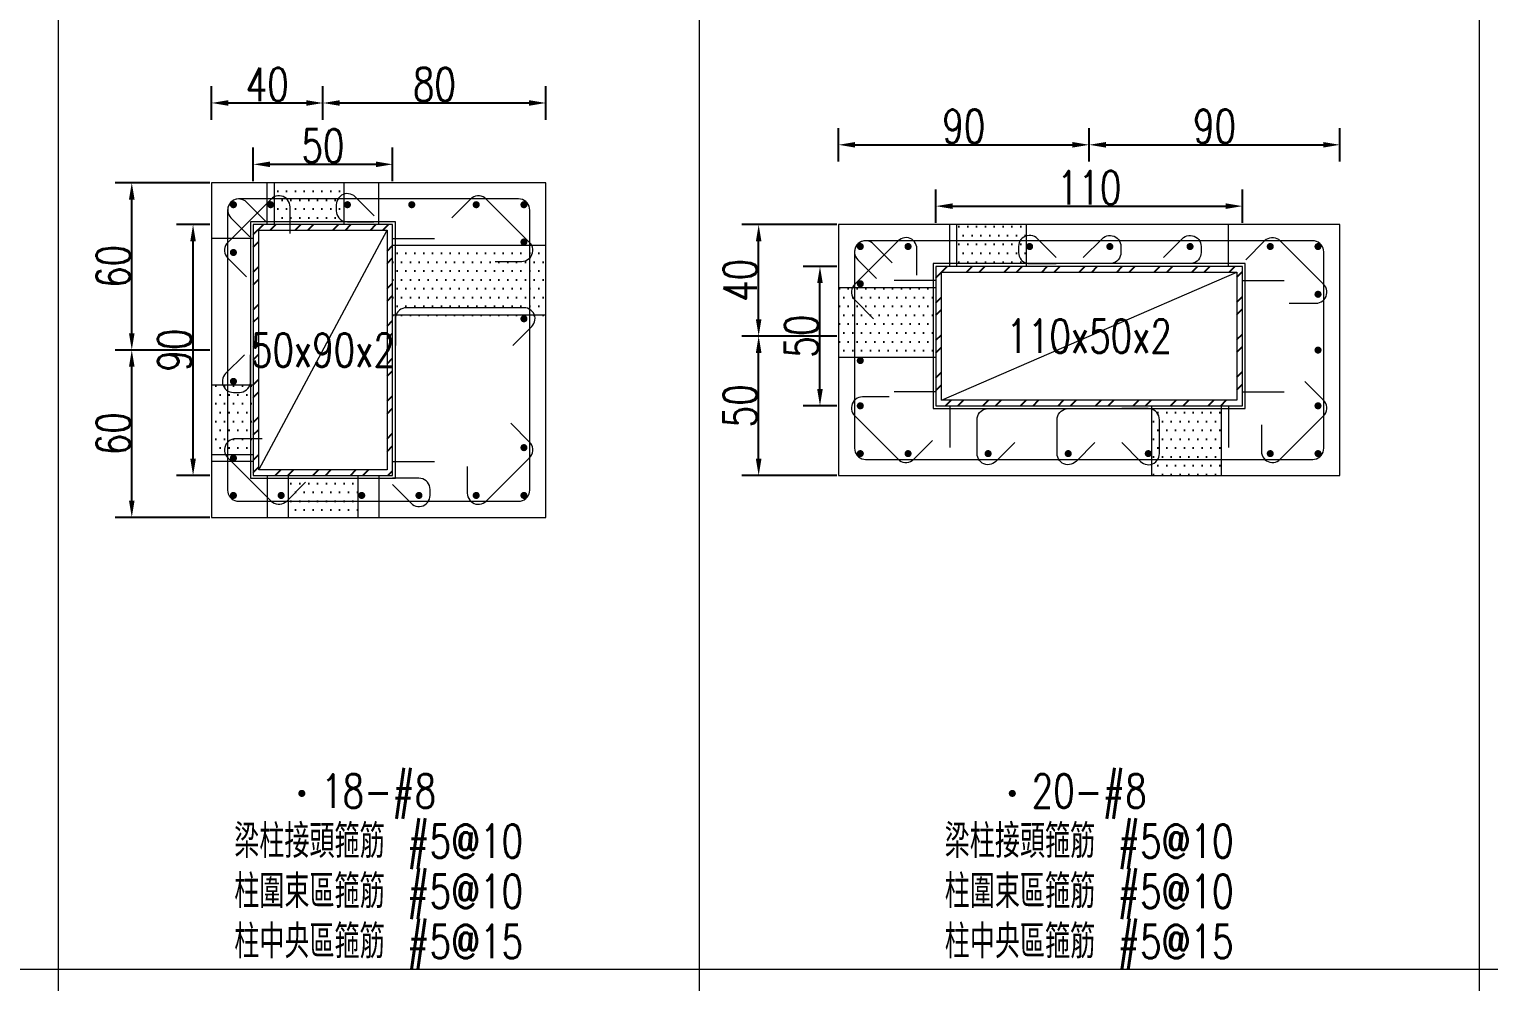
# Model space of a CAD drawing. Header units: millimetres. Extents: x 0 to 3905, y 0 to 8880.
# Drawn here: x 1440 to 1963, y 2437 to 2779 of the extents above; entities that cross this region are included whole.
import ezdxf
from ezdxf.enums import TextEntityAlignment as Align

# ---------------------------------------------------------------- set-up
doc = ezdxf.new("R2010")
doc.units = ezdxf.units.MM
doc.layers.get('DEFPOINTS').update_dxf_attribs({"color": 3})
for name, color, linetype in [('Hatch線', 6, 'Continuous'), ('TC-鋼粱', 132, 'Continuous'), ('主筋斷面', 2, 'Continuous'), ('文字-主筋根數', 7, 'Continuous'), ('文字-剪力筋 中央區', 7, 'Continuous'), ('文字-剪力筋-BC', 7, 'Continuous'), ('文字-剪力筋-圍束區', 7, 'Continuous'), ('文字-輔助字', 7, 'Continuous'), ('柱斷面線', 4, 'Continuous'), ('標註字', 4, 'Continuous'), ('箍筋線', 1, 'Continuous'), ('網格線', 7, 'Continuous'), ('鋼柱', 11, 'Continuous')]:
    doc.layers.add(name, color=color, linetype=linetype)
doc.styles.add('note', font='txt.shx', dxfattribs={"width": 0.75, "height": 12})
doc.styles.add('txt', font='txt.shx', dxfattribs={"height": 0.2, "bigfont": 'chineset.shx'})
doc.dimstyles.new('RCAD_DIM', dxfattribs={"dimtxt": 12, "dimasz": 6, "dimexe": 6, "dimexo": 0.625, "dimtad": 1, "dimdec": 0, "dimdsep": 46, "dimtxsty": 'note', "dimcen": 2.5, "dimclrd": 256, "dimclre": 256, "dimclrt": 256, "dimadec": 0, "dimazin": 0, "dimtfac": 1, "dimtmove": 0, "dimatfit": 3, "dimfxl": 0, "dimtolj": 1, "dimarcsym": 0})

# ---------------------------------------------------------------- blocks, each defined once
blk = doc.blocks.new('*D846')
at = {"layer": 'DEFPOINTS', "color": 0}
for p in [(1570, 2730.62), (1520, 2724), (1570, 2724)]:
    blk.add_point(p, dxfattribs=at)
at = {"layer": '標註字', "lineweight": -2}
for p, q in [((1520, 2724.62), (1520, 2736.62)), ((1570, 2724.62), (1570, 2736.62)), ((1526, 2730.62), (1564, 2730.62))]:
    blk.add_line(p, q, dxfattribs=at)
at = {"layer": '標註字'}
for points in [[(1526, 2731.62), (1526, 2729.62), (1520, 2730.62)], [(1564, 2729.62), (1564, 2731.62), (1570, 2730.62)]]:
    blk.add_solid(points, dxfattribs=at)
at = {"layer": '標註字', "insert": (1545, 2737.25), "char_height": 12, "attachment_point": 5, "style": 'note'}
blk.add_mtext('\\A1;50', dxfattribs=at)
blk = doc.blocks.new('*D847')
at = {"layer": 'DEFPOINTS', "color": 0}
for p in [(1498.38, 2709), (1505, 2709), (1505, 2619)]:
    blk.add_point(p, dxfattribs=at)
at = {"layer": '標註字', "lineweight": -2}
for p, q in [((1504.38, 2709), (1492.38, 2709)), ((1498.38, 2625), (1498.38, 2703)), ((1504.38, 2619), (1492.38, 2619))]:
    blk.add_line(p, q, dxfattribs=at)
at = {"layer": '標註字'}
for points in [[(1499.38, 2703), (1497.38, 2703), (1498.38, 2709)], [(1497.38, 2625), (1499.38, 2625), (1498.38, 2619)]]:
    blk.add_solid(points, dxfattribs=at)
at = {"layer": '標註字', "insert": (1491.75, 2664), "char_height": 12, "attachment_point": 5, "rotation": 90, "style": 'note'}
blk.add_mtext('\\A1;90', dxfattribs=at)
blk = doc.blocks.new('*D848')
at = {"layer": 'DEFPOINTS', "color": 0}
for p in [(1545, 2752.62), (1505, 2746), (1545, 2746)]:
    blk.add_point(p, dxfattribs=at)
at = {"layer": '標註字', "lineweight": -2}
for p, q in [((1505, 2746.62), (1505, 2758.62)), ((1545, 2746.62), (1545, 2758.62)), ((1511, 2752.62), (1539, 2752.62))]:
    blk.add_line(p, q, dxfattribs=at)
at = {"layer": '標註字'}
for points in [[(1511, 2753.62), (1511, 2751.62), (1505, 2752.62)], [(1539, 2751.62), (1539, 2753.62), (1545, 2752.62)]]:
    blk.add_solid(points, dxfattribs=at)
at = {"layer": '標註字', "insert": (1525, 2759.25), "char_height": 12, "attachment_point": 5, "style": 'note'}
blk.add_mtext('\\A1;40', dxfattribs=at)
blk = doc.blocks.new('*D849')
at = {"layer": 'DEFPOINTS', "color": 0}
for p in [(1625, 2752.62), (1545, 2746), (1625, 2746)]:
    blk.add_point(p, dxfattribs=at)
at = {"layer": '標註字', "lineweight": -2}
for p, q in [((1545, 2746.62), (1545, 2758.62)), ((1625, 2746.62), (1625, 2758.62)), ((1551, 2752.62), (1619, 2752.62))]:
    blk.add_line(p, q, dxfattribs=at)
at = {"layer": '標註字'}
for points in [[(1551, 2753.62), (1551, 2751.62), (1545, 2752.62)], [(1619, 2751.62), (1619, 2753.62), (1625, 2752.62)]]:
    blk.add_solid(points, dxfattribs=at)
at = {"layer": '標註字', "insert": (1585, 2759.25), "char_height": 12, "attachment_point": 5, "style": 'note'}
blk.add_mtext('\\A1;80', dxfattribs=at)
blk = doc.blocks.new('*D850')
at = {"layer": 'DEFPOINTS', "color": 0}
for p in [(1476.38, 2664), (1505, 2664), (1505, 2604)]:
    blk.add_point(p, dxfattribs=at)
at = {"layer": '標註字', "lineweight": -2}
for p, q in [((1504.38, 2664), (1470.38, 2664)), ((1476.38, 2610), (1476.38, 2658)), ((1504.38, 2604), (1470.38, 2604))]:
    blk.add_line(p, q, dxfattribs=at)
at = {"layer": '標註字'}
for points in [[(1477.38, 2658), (1475.38, 2658), (1476.38, 2664)], [(1475.38, 2610), (1477.38, 2610), (1476.38, 2604)]]:
    blk.add_solid(points, dxfattribs=at)
at = {"layer": '標註字', "insert": (1469.75, 2634), "char_height": 12, "attachment_point": 5, "rotation": 90, "style": 'note'}
blk.add_mtext('\\A1;60', dxfattribs=at)
blk = doc.blocks.new('*D851')
at = {"layer": 'DEFPOINTS', "color": 0}
for p in [(1476.38, 2724), (1505, 2724), (1505, 2664)]:
    blk.add_point(p, dxfattribs=at)
at = {"layer": '標註字', "lineweight": -2}
for p, q in [((1504.38, 2724), (1470.38, 2724)), ((1476.38, 2670), (1476.38, 2718)), ((1504.38, 2664), (1470.38, 2664))]:
    blk.add_line(p, q, dxfattribs=at)
at = {"layer": '標註字'}
for points in [[(1477.38, 2718), (1475.38, 2718), (1476.38, 2724)], [(1475.38, 2670), (1477.38, 2670), (1476.38, 2664)]]:
    blk.add_solid(points, dxfattribs=at)
at = {"layer": '標註字', "insert": (1469.75, 2694), "char_height": 12, "attachment_point": 5, "rotation": 90, "style": 'note'}
blk.add_mtext('\\A1;60', dxfattribs=at)
blk = doc.blocks.new('Circle_Filled')
at = {"const_width": 0.5}
blk.add_lwpolyline([(-0.25, 0, 1), (0.25, 0, 1)], format="xyb", close=True, dxfattribs=at)
blk = doc.blocks.new('*D978')
at = {"layer": 'DEFPOINTS', "color": 0}
for p in [(1875, 2715.62), (1765, 2709), (1875, 2709)]:
    blk.add_point(p, dxfattribs=at)
at = {"layer": '標註字', "lineweight": -2}
for p, q in [((1765, 2709.62), (1765, 2721.62)), ((1875, 2709.62), (1875, 2721.62)), ((1771, 2715.62), (1869, 2715.62))]:
    blk.add_line(p, q, dxfattribs=at)
at = {"layer": '標註字'}
for points in [[(1771, 2716.62), (1771, 2714.62), (1765, 2715.62)], [(1869, 2714.62), (1869, 2716.62), (1875, 2715.62)]]:
    blk.add_solid(points, dxfattribs=at)
at = {"layer": '標註字', "insert": (1820, 2722.25), "char_height": 12, "attachment_point": 5, "style": 'note'}
blk.add_mtext('\\A1;110', dxfattribs=at)
blk = doc.blocks.new('*D979')
at = {"layer": 'DEFPOINTS', "color": 0}
for p in [(1723.38, 2694), (1730, 2694), (1730, 2644)]:
    blk.add_point(p, dxfattribs=at)
at = {"layer": '標註字', "lineweight": -2}
for p, q in [((1729.38, 2694), (1717.38, 2694)), ((1723.38, 2650), (1723.38, 2688)), ((1729.38, 2644), (1717.38, 2644))]:
    blk.add_line(p, q, dxfattribs=at)
at = {"layer": '標註字'}
for points in [[(1724.38, 2688), (1722.38, 2688), (1723.38, 2694)], [(1722.38, 2650), (1724.38, 2650), (1723.38, 2644)]]:
    blk.add_solid(points, dxfattribs=at)
at = {"layer": '標註字', "insert": (1716.75, 2669), "char_height": 12, "attachment_point": 5, "rotation": 90, "style": 'note'}
blk.add_mtext('\\A1;50', dxfattribs=at)
blk = doc.blocks.new('*D980')
at = {"layer": 'DEFPOINTS', "color": 0}
for p in [(1820, 2737.62), (1730, 2731), (1820, 2731)]:
    blk.add_point(p, dxfattribs=at)
at = {"layer": '標註字', "lineweight": -2}
for p, q in [((1730, 2731.62), (1730, 2743.62)), ((1820, 2731.62), (1820, 2743.62)), ((1736, 2737.62), (1814, 2737.62))]:
    blk.add_line(p, q, dxfattribs=at)
at = {"layer": '標註字'}
for points in [[(1736, 2738.62), (1736, 2736.62), (1730, 2737.62)], [(1814, 2736.62), (1814, 2738.62), (1820, 2737.62)]]:
    blk.add_solid(points, dxfattribs=at)
at = {"layer": '標註字', "insert": (1775, 2744.25), "char_height": 12, "attachment_point": 5, "style": 'note'}
blk.add_mtext('\\A1;90', dxfattribs=at)
blk = doc.blocks.new('*D981')
at = {"layer": 'DEFPOINTS', "color": 0}
for p in [(1910, 2737.62), (1820, 2731), (1910, 2731)]:
    blk.add_point(p, dxfattribs=at)
at = {"layer": '標註字', "lineweight": -2}
for p, q in [((1820, 2731.62), (1820, 2743.62)), ((1910, 2731.62), (1910, 2743.62)), ((1826, 2737.62), (1904, 2737.62))]:
    blk.add_line(p, q, dxfattribs=at)
at = {"layer": '標註字'}
for points in [[(1826, 2738.62), (1826, 2736.62), (1820, 2737.62)], [(1904, 2736.62), (1904, 2738.62), (1910, 2737.62)]]:
    blk.add_solid(points, dxfattribs=at)
at = {"layer": '標註字', "insert": (1865, 2744.25), "char_height": 12, "attachment_point": 5, "style": 'note'}
blk.add_mtext('\\A1;90', dxfattribs=at)
blk = doc.blocks.new('*D982')
at = {"layer": 'DEFPOINTS', "color": 0}
for p in [(1701.38, 2669), (1730, 2669), (1730, 2619)]:
    blk.add_point(p, dxfattribs=at)
at = {"layer": '標註字', "lineweight": -2}
for p, q in [((1729.38, 2669), (1695.38, 2669)), ((1701.38, 2625), (1701.38, 2663)), ((1729.38, 2619), (1695.38, 2619))]:
    blk.add_line(p, q, dxfattribs=at)
at = {"layer": '標註字'}
for points in [[(1702.38, 2663), (1700.38, 2663), (1701.38, 2669)], [(1700.38, 2625), (1702.38, 2625), (1701.38, 2619)]]:
    blk.add_solid(points, dxfattribs=at)
at = {"layer": '標註字', "insert": (1694.75, 2644), "char_height": 12, "attachment_point": 5, "rotation": 90, "style": 'note'}
blk.add_mtext('\\A1;50', dxfattribs=at)
blk = doc.blocks.new('*D983')
at = {"layer": 'DEFPOINTS', "color": 0}
for p in [(1701.38, 2709), (1730, 2709), (1730, 2669)]:
    blk.add_point(p, dxfattribs=at)
at = {"layer": '標註字', "lineweight": -2}
for p, q in [((1729.38, 2709), (1695.38, 2709)), ((1701.38, 2675), (1701.38, 2703)), ((1729.38, 2669), (1695.38, 2669))]:
    blk.add_line(p, q, dxfattribs=at)
at = {"layer": '標註字'}
for points in [[(1702.38, 2703), (1700.38, 2703), (1701.38, 2709)], [(1700.38, 2675), (1702.38, 2675), (1701.38, 2669)]]:
    blk.add_solid(points, dxfattribs=at)
at = {"layer": '標註字', "insert": (1694.75, 2689), "char_height": 12, "attachment_point": 5, "rotation": 90, "style": 'note'}
blk.add_mtext('\\A1;40', dxfattribs=at)

msp = doc.modelspace()

# ---------------------------------------------------------------- hatches: boundary and pattern name
at = {"layer": 'Hatch線'}
h = msp.add_hatch(dxfattribs=at)
h.set_pattern_fill('ANSI32', color=256, style=0)
h.paths.add_polyline_path([(1520, 2619), (1570, 2619), (1570, 2709), (1520, 2709)], flags=17)
h.paths.add_polyline_path([(1522, 2621), (1522, 2707), (1568, 2707), (1568, 2621)])
h = msp.add_hatch(dxfattribs=at)
h.set_pattern_fill('ANSI32', color=256, style=0)
h.paths.add_polyline_path([(1765, 2644), (1875, 2644), (1875, 2694), (1765, 2694)], flags=17)
h.paths.add_polyline_path([(1767, 2646), (1767, 2692), (1873, 2692), (1873, 2646)])
at = {"layer": 'TC-鋼粱'}
h = msp.add_hatch(dxfattribs=at)
h.set_pattern_fill('DOTS', color=256, scale=2, style=0)
h.paths.add_polyline_path([(1552.5, 2724), (1527.5, 2724), (1527.5, 2709), (1552.5, 2709)], flags=17)
h = msp.add_hatch(dxfattribs=at)
h.set_pattern_fill('DOTS', color=256, scale=2, style=0)
h.paths.add_polyline_path([(1797.36, 2709), (1772.36, 2709), (1772.36, 2694), (1797.36, 2694)], flags=17)
h = msp.add_hatch(dxfattribs=at)
h.set_pattern_fill('DOTS', color=256, scale=2, style=0)
h.paths.add_polyline_path([(1625, 2676.49), (1625, 2701.49), (1570, 2701.49), (1570, 2676.49)], flags=17)
h = msp.add_hatch(dxfattribs=at)
h.set_pattern_fill('DOTS', color=256, scale=2, style=0)
h.paths.add_polyline_path([(1730, 2686.5), (1730, 2661.5), (1765, 2661.5), (1765, 2686.5)], flags=17)
h = msp.add_hatch(dxfattribs=at)
h.set_pattern_fill('DOTS', color=256, scale=2, style=0)
h.paths.add_polyline_path([(1505, 2651.5), (1505, 2626.5), (1520, 2626.5), (1520, 2651.5)], flags=17)
h = msp.add_hatch(dxfattribs=at)
h.set_pattern_fill('DOTS', color=256, scale=2, style=0)
h.paths.add_polyline_path([(1842.5, 2619), (1867.5, 2619), (1867.5, 2644), (1842.5, 2644)], flags=17)
h = msp.add_hatch(dxfattribs=at)
h.set_pattern_fill('DOTS', color=256, scale=2, style=0)
h.paths.add_polyline_path([(1532.64, 2604), (1557.64, 2604), (1557.64, 2619), (1532.64, 2619)], flags=17)

# ---------------------------------------------------------------- linework, layer by layer
at = {"layer": 'DEFPOINTS', "lineweight": 5}
for points in [[(1525, 2709), (1525, 2724)], [(1565, 2709), (1565, 2724)], [(1520, 2618), (1571, 2618), (1571, 2710), (1519, 2710), (1519, 2618), (1520, 2618)], [(1770, 2694), (1770, 2709)], [(1870, 2694), (1870, 2709)], [(1520, 2704), (1505, 2704)], [(1522, 2621), (1568, 2707)], [(1570, 2704), (1585, 2704)], [(1765, 2643), (1876, 2643), (1876, 2695), (1764, 2695), (1764, 2643), (1765, 2643)], [(1765, 2689), (1750, 2689)], [(1767, 2646), (1873, 2692)], [(1875, 2689), (1890, 2689)], [(1765, 2649), (1750, 2649)], [(1875, 2649), (1890, 2649)], [(1770, 2644), (1770, 2629)], [(1870, 2644), (1870, 2629)], [(1520, 2624), (1505, 2624)], [(1570, 2624), (1585, 2624)], [(1525, 2619), (1525, 2604)], [(1565, 2619), (1565, 2604)]]:
    msp.add_lwpolyline(points, dxfattribs=at)
at = {"layer": 'TC-鋼粱', "lineweight": 5}
for points in [[(1527.5, 2724), (1527.5, 2709)], [(1552.5, 2724), (1552.5, 2709)], [(1772.36, 2709), (1772.36, 2694)], [(1797.36, 2709), (1797.36, 2694)], [(1625, 2701.49), (1570, 2701.49)], [(1730, 2686.5), (1765, 2686.5)], [(1625, 2676.49), (1570, 2676.49)], [(1730, 2661.5), (1765, 2661.5)], [(1505, 2651.5), (1520, 2651.5)], [(1842.5, 2619), (1842.5, 2644)], [(1867.5, 2619), (1867.5, 2644)], [(1505, 2626.5), (1520, 2626.5)], [(1532.64, 2604), (1532.64, 2619)], [(1557.64, 2604), (1557.64, 2619)]]:
    msp.add_lwpolyline(points, dxfattribs=at)
at = {"layer": '柱斷面線', "lineweight": 5}
for points in [[(1505, 2604), (1625, 2604), (1625, 2724), (1505, 2724), (1505, 2604)], [(1730, 2619), (1910, 2619), (1910, 2709), (1730, 2709), (1730, 2619)]]:
    msp.add_lwpolyline(points, dxfattribs=at)
at = {"layer": '箍筋線', "lineweight": 5}
for points in [[(1533.19, 2705.81), (1533.19, 2715.35), (1533.13, 2716.02), (1532.96, 2716.66), (1532.69, 2717.27), (1532.32, 2717.83), (1531.86, 2718.32), (1531.33, 2718.72), (1530.73, 2719.02), (1530.1, 2719.23), (1529.43, 2719.32), (1528.77, 2719.3), (1528.11, 2719.17), (1527.49, 2718.93), (1526.91, 2718.59), (1526.4, 2718.16), (1510.84, 2702.6), (1510.39, 2702.07), (1510.05, 2701.47), (1509.81, 2700.82), (1509.69, 2700.13), (1509.69, 2699.44), (1509.81, 2698.76), (1510.05, 2698.11), (1510.39, 2697.51), (1510.84, 2696.98), (1517.58, 2690.23)], [(1563.33, 2712.2), (1556.58, 2718.95), (1556.07, 2719.38), (1555.49, 2719.72), (1554.87, 2719.96), (1554.21, 2720.09), (1553.55, 2720.11), (1552.89, 2720.02), (1552.25, 2719.81), (1551.66, 2719.51), (1551.12, 2719.1), (1550.66, 2718.62), (1550.29, 2718.06), (1550.02, 2717.45), (1549.85, 2716.81), (1549.79, 2716.14), (1549.79, 2713.97), (1549.86, 2713.28), (1550.03, 2712.62), (1550.33, 2711.99), (1550.72, 2711.42), (1551.21, 2710.93), (1551.78, 2710.53), (1552.41, 2710.24), (1553.08, 2710.06), (1553.77, 2710), (1563.31, 2710)], [(1606.81, 2695.81), (1616.35, 2695.81), (1617.02, 2695.87), (1617.66, 2696.04), (1618.27, 2696.31), (1618.83, 2696.68), (1619.32, 2697.14), (1619.72, 2697.67), (1620.02, 2698.27), (1620.23, 2698.9), (1620.32, 2699.57), (1620.3, 2700.23), (1620.17, 2700.89), (1619.93, 2701.51), (1619.59, 2702.09), (1619.16, 2702.6), (1603.6, 2718.16), (1603.07, 2718.61), (1602.47, 2718.95), (1601.82, 2719.19), (1601.13, 2719.31), (1600.44, 2719.31), (1599.76, 2719.19), (1599.11, 2718.95), (1598.51, 2718.61), (1597.98, 2718.16), (1591.23, 2711.42)], [(1524.33, 2710.29), (1517.58, 2717.04), (1517.07, 2717.47), (1516.49, 2717.81), (1515.87, 2718.05), (1515.22, 2718.18), (1514.55, 2718.2), (1513.89, 2718.11), (1513.25, 2717.9), (1512.66, 2717.6), (1512.12, 2717.19), (1511.66, 2716.71), (1511.29, 2716.15), (1511.02, 2715.54), (1510.85, 2714.9), (1510.79, 2714.23), (1510.79, 2613.77), (1510.86, 2613.08), (1511.03, 2612.41), (1511.33, 2611.78), (1511.72, 2611.21), (1512.21, 2610.72), (1512.78, 2610.33), (1513.41, 2610.03), (1514.08, 2609.86), (1514.77, 2609.79), (1615.23, 2609.79), (1615.92, 2609.86), (1616.59, 2610.03), (1617.22, 2610.33), (1617.79, 2610.72), (1618.28, 2611.21), (1618.67, 2611.78), (1618.97, 2612.41), (1619.14, 2613.08), (1619.21, 2613.77), (1619.21, 2714.23), (1619.14, 2714.92), (1618.97, 2715.59), (1618.67, 2716.22), (1618.28, 2716.79), (1617.79, 2717.28), (1617.22, 2717.67), (1616.59, 2717.97), (1615.92, 2718.14), (1615.23, 2718.21), (1514.77, 2718.21), (1514.1, 2718.15), (1513.46, 2717.98), (1512.85, 2717.71), (1512.29, 2717.34), (1511.81, 2716.88), (1511.4, 2716.34), (1511.1, 2715.75), (1510.89, 2715.11), (1510.8, 2714.45), (1510.82, 2713.78), (1510.95, 2713.13), (1511.19, 2712.51), (1511.53, 2711.93), (1511.96, 2711.42), (1518.71, 2704.67)], [(1758.19, 2690.81), (1758.19, 2700.35), (1758.13, 2701.02), (1757.96, 2701.66), (1757.69, 2702.27), (1757.32, 2702.83), (1756.86, 2703.32), (1756.33, 2703.72), (1755.73, 2704.02), (1755.1, 2704.23), (1754.43, 2704.32), (1753.77, 2704.3), (1753.11, 2704.17), (1752.49, 2703.93), (1751.91, 2703.59), (1751.4, 2703.16), (1735.84, 2687.6), (1735.39, 2687.07), (1735.05, 2686.47), (1734.81, 2685.82), (1734.69, 2685.13), (1734.69, 2684.44), (1734.81, 2683.76), (1735.05, 2683.11), (1735.39, 2682.51), (1735.84, 2681.98), (1742.58, 2675.23)], [(1749.33, 2695.29), (1742.58, 2702.04), (1742.07, 2702.47), (1741.49, 2702.81), (1740.87, 2703.05), (1740.22, 2703.18), (1739.55, 2703.2), (1738.89, 2703.11), (1738.25, 2702.9), (1737.66, 2702.6), (1737.12, 2702.19), (1736.66, 2701.71), (1736.29, 2701.15), (1736.02, 2700.54), (1735.85, 2699.9), (1735.79, 2699.23), (1735.79, 2628.77), (1735.86, 2628.08), (1736.03, 2627.41), (1736.33, 2626.78), (1736.72, 2626.21), (1737.21, 2625.72), (1737.78, 2625.33), (1738.41, 2625.03), (1739.08, 2624.86), (1739.77, 2624.79), (1900.23, 2624.79), (1900.92, 2624.86), (1901.59, 2625.03), (1902.22, 2625.33), (1902.79, 2625.72), (1903.28, 2626.21), (1903.67, 2626.78), (1903.97, 2627.41), (1904.14, 2628.08), (1904.21, 2628.77), (1904.21, 2699.23), (1904.14, 2699.92), (1903.97, 2700.59), (1903.67, 2701.22), (1903.28, 2701.79), (1902.79, 2702.28), (1902.22, 2702.67), (1901.59, 2702.97), (1900.92, 2703.14), (1900.23, 2703.21), (1739.77, 2703.21), (1739.1, 2703.15), (1738.46, 2702.98), (1737.85, 2702.71), (1737.29, 2702.34), (1736.81, 2701.88), (1736.4, 2701.34), (1736.1, 2700.75), (1735.89, 2700.11), (1735.8, 2699.45), (1735.82, 2698.78), (1735.95, 2698.13), (1736.19, 2697.51), (1736.53, 2696.93), (1736.96, 2696.42), (1743.71, 2689.67)], [(1808.19, 2697.2), (1801.44, 2703.95), (1800.93, 2704.38), (1800.35, 2704.72), (1799.73, 2704.96), (1799.07, 2705.09), (1798.41, 2705.11), (1797.74, 2705.02), (1797.11, 2704.81), (1796.51, 2704.51), (1795.98, 2704.1), (1795.52, 2703.62), (1795.15, 2703.06), (1794.88, 2702.45), (1794.71, 2701.81), (1794.65, 2701.14), (1794.65, 2698.97), (1794.71, 2698.28), (1794.89, 2697.62), (1795.19, 2696.99), (1795.58, 2696.42), (1796.07, 2695.93), (1796.64, 2695.53), (1797.27, 2695.24), (1797.94, 2695.06), (1798.63, 2695), (1808.17, 2695)], [(1817.86, 2697.2), (1824.61, 2703.95), (1825.12, 2704.38), (1825.7, 2704.72), (1826.32, 2704.96), (1826.97, 2705.09), (1827.64, 2705.11), (1828.3, 2705.02), (1828.94, 2704.81), (1829.53, 2704.51), (1830.07, 2704.1), (1830.53, 2703.62), (1830.9, 2703.06), (1831.17, 2702.45), (1831.34, 2701.81), (1831.39, 2701.14), (1831.39, 2698.97), (1831.33, 2698.28), (1831.15, 2697.62), (1830.86, 2696.99), (1830.46, 2696.42), (1829.97, 2695.93), (1829.41, 2695.53), (1828.78, 2695.24), (1828.11, 2695.06), (1827.42, 2695), (1817.88, 2695)], [(1846.65, 2697.2), (1853.4, 2703.95), (1853.91, 2704.38), (1854.49, 2704.72), (1855.11, 2704.96), (1855.76, 2705.09), (1856.43, 2705.11), (1857.09, 2705.02), (1857.73, 2704.81), (1858.32, 2704.51), (1858.86, 2704.1), (1859.32, 2703.62), (1859.69, 2703.06), (1859.96, 2702.45), (1860.13, 2701.81), (1860.18, 2701.14), (1860.18, 2698.97), (1860.12, 2698.28), (1859.95, 2697.62), (1859.65, 2696.99), (1859.25, 2696.42), (1858.76, 2695.93), (1858.2, 2695.53), (1857.57, 2695.24), (1856.9, 2695.06), (1856.21, 2695), (1846.67, 2695)], [(1891.81, 2680.81), (1901.35, 2680.81), (1902.02, 2680.87), (1902.66, 2681.04), (1903.27, 2681.31), (1903.83, 2681.68), (1904.32, 2682.14), (1904.72, 2682.67), (1905.02, 2683.27), (1905.23, 2683.9), (1905.32, 2684.57), (1905.3, 2685.23), (1905.17, 2685.89), (1904.93, 2686.51), (1904.59, 2687.09), (1904.16, 2687.6), (1888.6, 2703.16), (1888.07, 2703.61), (1887.47, 2703.95), (1886.82, 2704.19), (1886.13, 2704.31), (1885.44, 2704.31), (1884.76, 2704.19), (1884.11, 2703.95), (1883.51, 2703.61), (1882.98, 2703.16), (1876.23, 2696.42)], [(1613.2, 2665.66), (1619.95, 2672.41), (1620.38, 2672.92), (1620.72, 2673.49), (1620.96, 2674.12), (1621.09, 2674.77), (1621.11, 2675.44), (1621.02, 2676.1), (1620.81, 2676.74), (1620.51, 2677.33), (1620.1, 2677.87), (1619.62, 2678.33), (1619.06, 2678.7), (1618.45, 2678.97), (1617.81, 2679.14), (1617.14, 2679.19), (1574.98, 2679.19), (1574.28, 2679.13), (1573.62, 2678.95), (1572.99, 2678.66), (1572.42, 2678.26), (1571.93, 2677.77), (1571.53, 2677.21), (1571.24, 2676.58), (1571.06, 2675.91), (1571, 2675.22), (1571, 2665.68)], [(1516.8, 2662.33), (1510.05, 2655.58), (1509.62, 2655.07), (1509.28, 2654.49), (1509.04, 2653.87), (1508.91, 2653.21), (1508.89, 2652.55), (1508.98, 2651.89), (1509.19, 2651.25), (1509.49, 2650.66), (1509.9, 2650.12), (1510.38, 2649.66), (1510.94, 2649.29), (1511.55, 2649.02), (1512.19, 2648.85), (1512.86, 2648.79), (1515.03, 2648.79), (1515.72, 2648.86), (1516.38, 2649.03), (1517.01, 2649.33), (1517.58, 2649.72), (1518.07, 2650.21), (1518.47, 2650.78), (1518.76, 2651.41), (1518.94, 2652.08), (1519, 2652.77), (1519, 2662.31)], [(1881.81, 2637.19), (1881.81, 2627.65), (1881.87, 2626.98), (1882.04, 2626.34), (1882.31, 2625.73), (1882.68, 2625.17), (1883.14, 2624.68), (1883.67, 2624.28), (1884.27, 2623.98), (1884.9, 2623.77), (1885.57, 2623.68), (1886.23, 2623.7), (1886.89, 2623.83), (1887.51, 2624.07), (1888.09, 2624.41), (1888.6, 2624.84), (1904.16, 2640.4), (1904.61, 2640.93), (1904.95, 2641.53), (1905.19, 2642.18), (1905.31, 2642.87), (1905.31, 2643.56), (1905.19, 2644.24), (1904.95, 2644.89), (1904.61, 2645.49), (1904.16, 2646.02), (1897.42, 2652.77)], [(1748.19, 2647.19), (1738.65, 2647.19), (1737.98, 2647.13), (1737.34, 2646.96), (1736.73, 2646.69), (1736.17, 2646.32), (1735.68, 2645.86), (1735.28, 2645.33), (1734.98, 2644.73), (1734.77, 2644.1), (1734.68, 2643.43), (1734.7, 2642.77), (1734.83, 2642.11), (1735.07, 2641.49), (1735.41, 2640.91), (1735.84, 2640.4), (1751.4, 2624.84), (1751.93, 2624.39), (1752.53, 2624.05), (1753.18, 2623.81), (1753.87, 2623.69), (1754.56, 2623.69), (1755.24, 2623.81), (1755.89, 2624.05), (1756.49, 2624.39), (1757.02, 2624.84), (1763.77, 2631.58)], [(1793.3, 2630.8), (1786.55, 2624.05), (1786.04, 2623.62), (1785.47, 2623.28), (1784.84, 2623.04), (1784.19, 2622.91), (1783.52, 2622.89), (1782.86, 2622.98), (1782.22, 2623.19), (1781.63, 2623.49), (1781.09, 2623.9), (1780.64, 2624.38), (1780.26, 2624.94), (1779.99, 2625.55), (1779.82, 2626.19), (1779.77, 2626.86), (1779.77, 2639.02), (1779.83, 2639.72), (1780.01, 2640.38), (1780.3, 2641.01), (1780.7, 2641.58), (1781.19, 2642.07), (1781.76, 2642.47), (1782.38, 2642.76), (1783.05, 2642.94), (1783.74, 2643), (1793.28, 2643)], [(1822.04, 2630.8), (1815.3, 2624.05), (1814.79, 2623.62), (1814.21, 2623.28), (1813.59, 2623.04), (1812.93, 2622.91), (1812.26, 2622.89), (1811.6, 2622.98), (1810.96, 2623.19), (1810.37, 2623.49), (1809.84, 2623.9), (1809.38, 2624.38), (1809.01, 2624.94), (1808.73, 2625.55), (1808.57, 2626.19), (1808.51, 2626.86), (1808.51, 2639.02), (1808.57, 2639.72), (1808.75, 2640.38), (1809.04, 2641.01), (1809.44, 2641.58), (1809.93, 2642.07), (1810.5, 2642.47), (1811.13, 2642.76), (1811.8, 2642.94), (1812.49, 2643), (1822.03, 2643)], [(1831.67, 2630.8), (1838.42, 2624.05), (1838.93, 2623.62), (1839.5, 2623.28), (1840.13, 2623.04), (1840.78, 2622.91), (1841.45, 2622.89), (1842.11, 2622.98), (1842.75, 2623.19), (1843.34, 2623.49), (1843.88, 2623.9), (1844.34, 2624.38), (1844.71, 2624.94), (1844.98, 2625.55), (1845.15, 2626.19), (1845.2, 2626.86), (1845.2, 2639.02), (1845.14, 2639.72), (1844.96, 2640.38), (1844.67, 2641.01), (1844.27, 2641.58), (1843.78, 2642.07), (1843.22, 2642.47), (1842.59, 2642.76), (1841.92, 2642.94), (1841.23, 2643), (1831.69, 2643)], [(1596.81, 2622.19), (1596.81, 2612.65), (1596.87, 2611.98), (1597.04, 2611.34), (1597.31, 2610.73), (1597.68, 2610.17), (1598.14, 2609.68), (1598.67, 2609.28), (1599.27, 2608.98), (1599.9, 2608.77), (1600.57, 2608.68), (1601.23, 2608.7), (1601.89, 2608.83), (1602.51, 2609.07), (1603.09, 2609.41), (1603.6, 2609.84), (1619.16, 2625.4), (1619.61, 2625.93), (1619.95, 2626.53), (1620.19, 2627.18), (1620.31, 2627.87), (1620.31, 2628.56), (1620.19, 2629.24), (1619.95, 2629.89), (1619.61, 2630.49), (1619.16, 2631.02), (1612.42, 2637.77)], [(1523.19, 2632.19), (1513.65, 2632.19), (1512.98, 2632.13), (1512.34, 2631.96), (1511.73, 2631.69), (1511.17, 2631.32), (1510.68, 2630.86), (1510.28, 2630.33), (1509.98, 2629.73), (1509.77, 2629.1), (1509.68, 2628.43), (1509.7, 2627.77), (1509.83, 2627.11), (1510.07, 2626.49), (1510.41, 2625.91), (1510.84, 2625.4), (1526.4, 2609.84), (1526.93, 2609.39), (1527.53, 2609.05), (1528.18, 2608.81), (1528.87, 2608.69), (1529.56, 2608.69), (1530.24, 2608.81), (1530.89, 2609.05), (1531.49, 2609.39), (1532.02, 2609.84), (1538.77, 2616.58)], [(1569.9, 2615.8), (1576.64, 2609.05), (1577.15, 2608.62), (1577.73, 2608.28), (1578.35, 2608.04), (1579.01, 2607.91), (1579.68, 2607.89), (1580.34, 2607.98), (1580.97, 2608.19), (1581.57, 2608.49), (1582.1, 2608.9), (1582.56, 2609.38), (1582.93, 2609.94), (1583.2, 2610.55), (1583.37, 2611.19), (1583.43, 2611.86), (1583.43, 2614.03), (1583.37, 2614.72), (1583.19, 2615.38), (1582.9, 2616.01), (1582.5, 2616.58), (1582.01, 2617.07), (1581.44, 2617.47), (1580.81, 2617.76), (1580.14, 2617.94), (1579.45, 2618), (1569.91, 2618)]]:
    msp.add_lwpolyline(points, dxfattribs=at)
at = {"layer": '網格線', "lineweight": 5}
for points in [[(1450, 2814), (1450, 2442)], [(1680, 2814), (1680, 2442)], [(1960, 2814), (1960, 2442)], [(1180, 2442), (1450, 2442)], [(1450, 2442), (1680, 2442)], [(1450, 2442), (1450, 2412)], [(1680, 2442), (1960, 2442)], [(1680, 2442), (1680, 2412)], [(1960, 2442), (2220, 2442)], [(1960, 2442), (1960, 2412)]]:
    msp.add_lwpolyline(points, dxfattribs=at)
at = {"layer": '鋼柱', "lineweight": 5}
for points in [[(1520, 2619), (1570, 2619), (1570, 2709), (1520, 2709), (1520, 2619)], [(1522, 2621), (1522, 2707), (1568, 2707), (1568, 2621), (1522, 2621)], [(1765, 2644), (1875, 2644), (1875, 2694), (1765, 2694), (1765, 2644)], [(1767, 2646), (1767, 2692), (1873, 2692), (1873, 2646), (1767, 2646)]]:
    msp.add_lwpolyline(points, dxfattribs=at)

# ---------------------------------------------------------------- block references
at = {"layer": '主筋斷面', "lineweight": 5, "xscale": 2.539999961853027, "yscale": 2.539999961853027}
for p in [(1512.86, 2716.14), (1526.23, 2716.14), (1553.77, 2716.14), (1576.88, 2716.14), (1600, 2716.14), (1617.14, 2716.14), (1617.14, 2702.76), (1512.86, 2699), (1737.86, 2701.14), (1755, 2701.14), (1798.63, 2701.14), (1827.42, 2701.14), (1856.21, 2701.14), (1885, 2701.14), (1902.14, 2701.14), (1737.86, 2687.77), (1902.14, 2684), (1617.14, 2675.22), (1737.86, 2660.23), (1902.14, 2664), (1512.86, 2652.77), (1737.86, 2644), (1902.14, 2644), (1617.14, 2629), (1512.86, 2625.23), (1737.86, 2626.86), (1755, 2626.86), (1783.74, 2626.86), (1812.49, 2626.86), (1841.23, 2626.86), (1885, 2626.86), (1902.14, 2626.86), (1512.86, 2611.86), (1530, 2611.86), (1558.91, 2611.86), (1579.45, 2611.86), (1600, 2611.86), (1617.14, 2611.86), (1537.42, 2505), (1792.42, 2505)]:
    msp.add_blockref('Circle_Filled', p, dxfattribs=at)

# ---------------------------------------------------------------- texts
at = {"layer": '文字-主筋根數', "style": 'txt', "width": 0.75}
for s, p in [('18-#8', (1565, 2505)), ('20-#8', (1820, 2505))]:
    msp.add_text(s, height=12, dxfattribs=at).set_placement(p, align=Align.MIDDLE)
at = {"layer": '文字-剪力筋 中央區', "style": 'txt', "width": 0.75}
for p in [(1565, 2451), (1820, 2451)]:
    msp.add_text('柱中央區箍筋 #5@15', height=12, dxfattribs=at).set_placement(p, align=Align.MIDDLE)
at = {"layer": '文字-剪力筋-BC', "style": 'txt', "width": 0.75}
for p in [(1565, 2487), (1820, 2487)]:
    msp.add_text('梁柱接頭箍筋 #5@10', height=12, dxfattribs=at).set_placement(p, align=Align.MIDDLE)
at = {"layer": '文字-剪力筋-圍束區', "style": 'txt', "width": 0.75}
for p in [(1565, 2469), (1820, 2469)]:
    msp.add_text('柱圍束區箍筋 #5@10', height=12, dxfattribs=at).set_placement(p, align=Align.MIDDLE)
at = {"layer": '文字-輔助字', "style": 'txt', "width": 0.75}
for s, p in [('110x50x2', (1820, 2669)), ('50x90x2', (1545, 2664))]:
    msp.add_text(s, height=12, dxfattribs=at).set_placement(p, align=Align.MIDDLE)

# ---------------------------------------------------------------- dimensions: what is measured, and where the dimension line sits
at = {"layer": '標註字'}
for base, p1, p2, picture, middle in [((1545, 2752.62), (1505, 2746), (1545, 2746), '*D848', (1525, 2759.25)), ((1625, 2752.62), (1545, 2746), (1625, 2746), '*D849', (1585, 2759.25)), ((1820, 2737.62), (1730, 2731), (1820, 2731), '*D980', (1775, 2744.25)), ((1910, 2737.62), (1820, 2731), (1910, 2731), '*D981', (1865, 2744.25)), ((1570, 2730.62), (1520, 2724), (1570, 2724), '*D846', (1545, 2737.25)), ((1875, 2715.62), (1765, 2709), (1875, 2709), '*D978', (1820, 2722.25))]:
    dim = msp.add_linear_dim(base=base, p1=p1, p2=p2, dimstyle='RCAD_DIM', dxfattribs=at)
    dim.commit()
    dim.dimension.update_dxf_attribs({"geometry": picture, "text_midpoint": middle})
for base, p1, p2, picture, middle in [((1476.38, 2724), (1505, 2664), (1505, 2724), '*D851', (1469.75, 2694)), ((1498.38, 2709), (1505, 2619), (1505, 2709), '*D847', (1491.75, 2664)), ((1701.38, 2709), (1730, 2669), (1730, 2709), '*D983', (1694.75, 2689)), ((1723.38, 2694), (1730, 2644), (1730, 2694), '*D979', (1716.75, 2669)), ((1701.38, 2669), (1730, 2619), (1730, 2669), '*D982', (1694.75, 2644)), ((1476.38, 2664), (1505, 2604), (1505, 2664), '*D850', (1469.75, 2634))]:
    dim = msp.add_linear_dim(base=base, p1=p1, p2=p2, angle=90, dimstyle='RCAD_DIM', dxfattribs=at)
    dim.commit()
    dim.dimension.update_dxf_attribs({"geometry": picture, "text_midpoint": middle})

doc.saveas('drawing.dxf')
